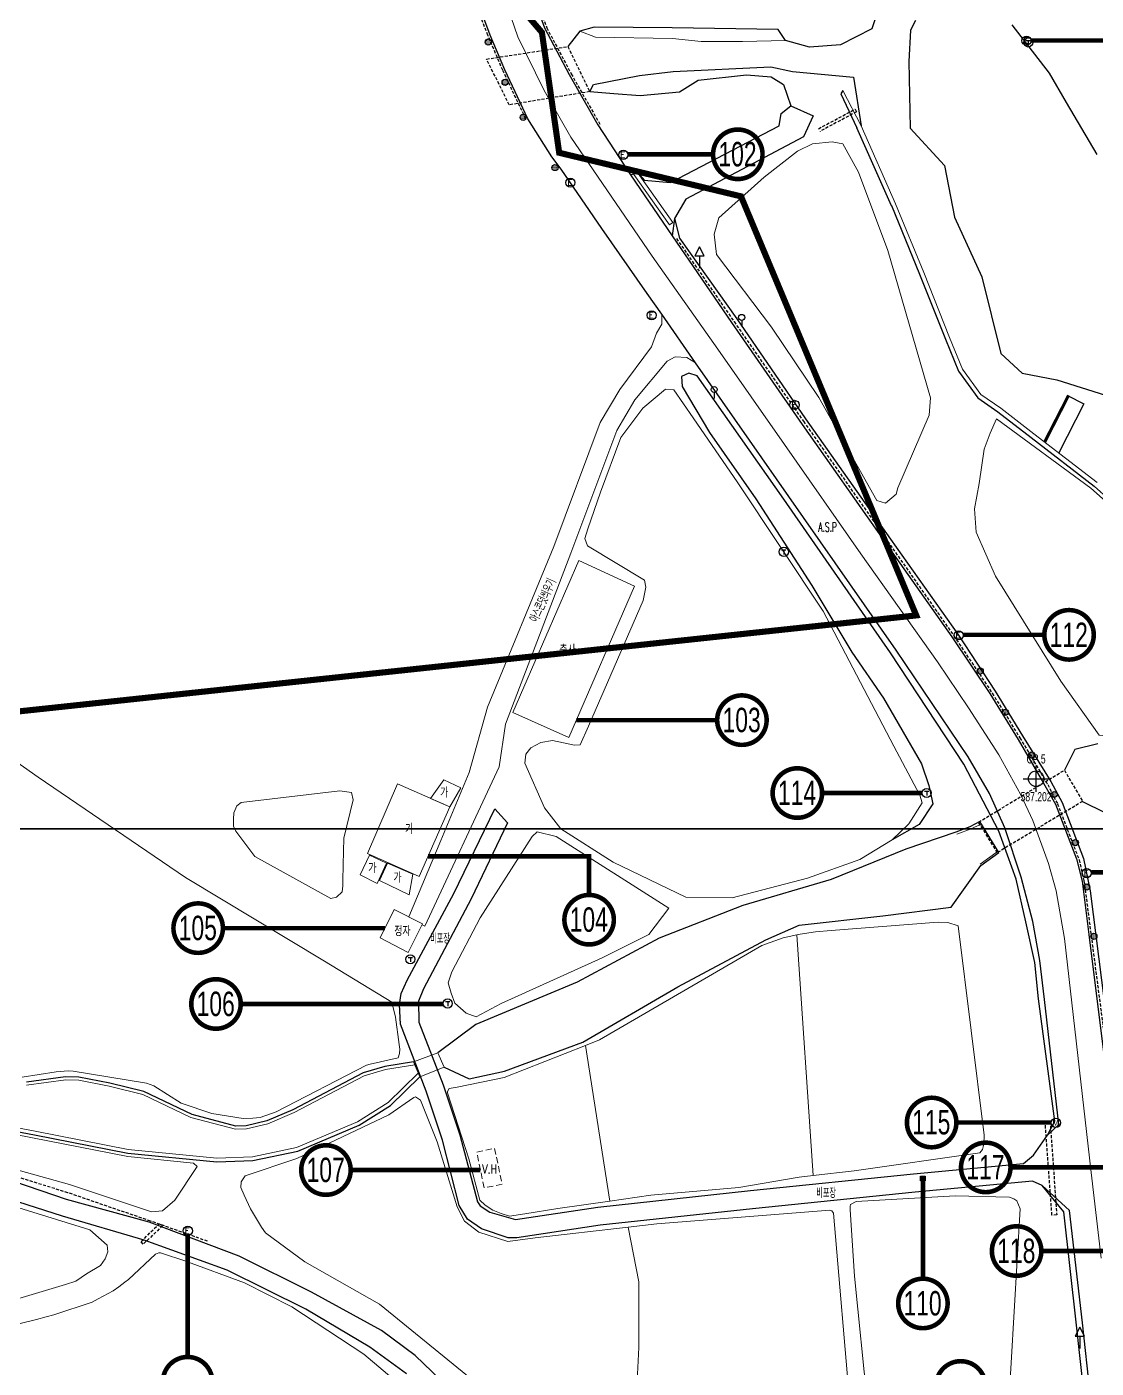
# Model space of a CAD drawing. Extents: x 120542 to 122291, y 586607 to 587713.
# Drawn here: x 121001.6 to 121176.7, y 586921.7 to 587141.3 of the extents above; entities that cross this region are included whole.
import ezdxf
from ezdxf.enums import TextEntityAlignment as Align

# ---------------------------------------------------------------- set-up
doc = ezdxf.new("R2010")
doc.units = 0
doc.header["$MEASUREMENT"] = 0
doc.linetypes.add('DASHED', pattern=[0.75, 0.5, -0.25])
doc.linetypes.add('PHANTOM2', pattern=[1.25, 0.625, -0.125, 0.125, -0.125, 0.125, -0.125])
for name, color, linetype in [('_0넘버링', 7, 'Continuous'), ('_조사구역', 6, 'Continuous'), ('가드레일', 114, 'Continuous'), ('갈매기표지판', 2, 'Continuous'), ('기준점', 1, 'Continuous'), ('낙차공', 6, 'Continuous'), ('도로_비포장', 27, 'Continuous'), ('도로_아스콘', 1, 'Continuous'), ('도로_콘크리트', 7, 'Continuous'), ('반사경', 1, 'Continuous'), ('석축_상단', 25, 'SUKCHUK'), ('수로(관)', 144, 'DASHED'), ('수로(박스)', 5, 'DASHED'), ('옹벽_상단', 2, 'ONGBYUCK'), ('전력주', 2, 'Continuous'), ('주의표지판', 1, 'Continuous'), ('지시표지판', 7, 'Continuous'), ('지형_상단', 7, 'SUNGJEULTO'), ('지형_하단', 7, 'Continuous'), ('집수맨홀', 144, 'Continuous'), ('통신주', 2, 'Continuous'), ('현황 텍스트', 7, 'Continuous')]:
    doc.layers.add(name, color=color, linetype=linetype)
for name, color, linetype, lineweight in [('건물', 7, 'Continuous', 20), ('교량', 4, 'Continuous', 18), ('바닥재질', 254, 'Continuous', 20), ('밭', 3, 'Continuous', 18), ('석축_하단', 30, 'Continuous', 18), ('스틸그레이팅', 140, 'Continuous', 18), ('옹벽_하단', 2, 'Continuous', 18), ('중앙선', 2, 'Continuous', 18)]:
    doc.layers.add(name, color=color, linetype=linetype, lineweight=lineweight)
doc.layers.add('도로_아스콘덧씌우기', color=2, linetype='Continuous', lineweight=20, true_color=0xebef0b)
doc.styles.add('GHS', font='simplex.shx', dxfattribs={"bigfont": 'ngsw.shx'})
doc.styles.add('JKS_FONT', font='', dxfattribs={"height": 1.5})
doc.styles.add('sks-ghs', font='romans.shx', dxfattribs={"bigfont": 'ghs.shx'})
doc.styles.get("Standard").update_dxf_attribs({"font": 'NGULIM.TTF'})
doc.styles.get('JKS_FONT').set_extended_font_data('Expo M')
doc.linetypes.add('ONGBYUCK', pattern='A,1,0,[")",sks-ghs,S=0.5,R=90,X=0.5,Y=0],2', length=3)
doc.linetypes.add('SUKCHUK', pattern='A,1,["V",sks-ghs,S=0.5,R=0,X=0.5,Y=0],0.25,["V",sks-ghs,S=0.5,R=0,X=0.5,Y=0],0.25,["V",sks-ghs,S=0.5,R=0,X=0.5,Y=0],1', length=2.5)
doc.linetypes.add('SUNGJEULTO', pattern='A,0.25,["|",sks-ghs,S=0.3,R=0,X=0.5,Y=0.1],0.55,["|",sks-ghs,S=0.15,R=0,X=0.5,Y=0.05],0.25', length=1.05)

# ---------------------------------------------------------------- blocks, each defined once
blk = doc.blocks.new('기준점')
at = {"layer": '기준점', "linetype": 'Continuous'}
for p, q in [((-2.12, 0), (2.12, 0)), ((0, -2.12), (0, 2.12))]:
    blk.add_line(p, q, dxfattribs=at)
blk.add_circle((0, 0), 1.27, dxfattribs=at)
blk = doc.blocks.new('갈매기표지판')
at = {"layer": '갈매기표지판'}
h = blk.add_hatch(dxfattribs=at)
h.set_pattern_fill('DOTS', color=256, scale=0.05, style=0)
h.set_pattern_definition([(0, (-231375.344, -556118.692), (0.0396875, 0.079375), [0, -0.079375])])
edge = h.paths.add_edge_path()
edge.add_arc((0, 0), 0.5, 0, 360)
blk.add_circle((0, 0), 0.5, dxfattribs=at)
blk = doc.blocks.new('전력주')
at = {"layer": '전력주'}
blk.add_circle((0, 0), 0.75, dxfattribs=at)
at = {"layer": '전력주', "style": 'GHS'}
blk.add_text('E', height=1, rotation=359.9995, dxfattribs=at).set_placement((-0.5, -0.48))
blk = doc.blocks.new('주의표지판')
at = {"layer": '주의표지판'}
for points in [[(0, 3.5), (-0.75, 2)], [(0.75, 2), (0, 3.5)], [(-0.75, 2), (0.75, 2)], [(0, 2), (0, 0)]]:
    blk.add_lwpolyline(points, dxfattribs=at)
blk = doc.blocks.new('지시표지판')
at = {"layer": '지시표지판'}
blk.add_line((0, 1), (0, 0), dxfattribs=at)
blk.add_ellipse((0, 1.5), major_axis=(0, 0.5), ratio=0.999999, start_param=-1.570795, end_param=4.71239, dxfattribs=at)
blk = doc.blocks.new('통신주')
at = {"layer": '통신주', "flags": 128}
for points in [[(-0.37, 0.31), (0.35, 0.31)], [(0, 0.31), (0, -0.42)]]:
    blk.add_lwpolyline(points, dxfattribs=at)
at = {"layer": '통신주'}
blk.add_circle((0, 0), 0.75, dxfattribs=at)
blk = doc.blocks.new('집수맨홀')
at = {"layer": '집수맨홀'}
blk.add_lwpolyline([(-0.37, 0.37), (0.38, 0.37), (0.38, -0.38), (-0.37, -0.38)], close=True, dxfattribs=at)
at = {"layer": '집수맨홀', "color": 251}
for points in [[(-0.37, 0.3), (0.38, 0.3)], [(-0.37, 0.22), (0.38, 0.22)], [(-0.37, 0.15), (0.38, 0.15)], [(-0.37, 0.07), (0.38, 0.07)], [(-0.37, 0), (0.38, 0)], [(-0.37, -0.08), (0.38, -0.08)], [(-0.37, -0.15), (0.38, -0.15)], [(-0.37, -0.23), (0.38, -0.23)], [(-0.37, -0.3), (0.38, -0.3)]]:
    blk.add_lwpolyline(points, dxfattribs=at)
blk = doc.blocks.new('반사경')
at = {"layer": '반사경'}
blk.add_circle((0, 0), 0.75, dxfattribs=at)
blk.add_text('M', height=1, dxfattribs=at).set_placement((-0.6, -0.48))

msp = doc.modelspace()

# ---------------------------------------------------------------- linework, layer by layer
for points in [[(120859, 587010), (120859, 587285), (121309, 587285), (121309, 587010), (120859, 587010)], [(120859, 586735), (120859, 587010), (121309, 587010), (121309, 586735), (120859, 586735)]]:
    msp.add_lwpolyline(points)
at = {"layer": '_0넘버링', "linetype": 'Continuous', "const_width": 0.75, "flags": 128}
for points in [[(121165.93, 587139.03), (121185.73, 587139.03)], [(121100.03, 587120.4), (121113.98, 587120.4)], [(121154.93, 587041.76), (121168.21, 587041.76)], [(121091.61, 587027.8), (121114.65, 587027.8)], [(121148.21, 587015.87), (121131.83, 587015.87)], [(121067.32, 587005.52), (121087.42, 587005.52), (121093.69, 587005.52), (121093.69, 586999.19)], [(121175.88, 587002.91), (121191.72, 587002.91)], [(121060.27, 586993.76), (121033.74, 586993.76)], [(121069.8, 586981.35), (121036.66, 586981.35)], [(121169.35, 586961.95), (121153.81, 586961.95)], [(121180.08, 586954.6), (121162.67, 586954.6)], [(121075.9, 586954.17), (121054.66, 586954.17)], [(121148.33, 586952.43), (121148.33, 586936.39)], [(121027.96, 586943.47), (121027.96, 586923.58)], [(121182.44, 586940.92), (121167.72, 586940.92)]]:
    msp.add_lwpolyline(points, dxfattribs=at)
for points in [[(121113.98, 587120.4, -1), (121122.08, 587120.4, -1)], [(121168.21, 587041.76, -1), (121176.31, 587041.76, -1)], [(121114.65, 587027.8, -1), (121122.75, 587027.8, -1)], [(121123.73, 587015.87, -1), (121131.83, 587015.87, -1)], [(121089.64, 586995.14, -1), (121097.74, 586995.14, -1)], [(121025.64, 586993.76, -1), (121033.74, 586993.76, -1)], [(121028.56, 586981.35, -1), (121036.66, 586981.35, -1)], [(121145.71, 586961.95, -1), (121153.81, 586961.95, -1)], [(121154.57, 586954.6, -1), (121162.67, 586954.6, -1)], [(121046.56, 586954.17, -1), (121054.66, 586954.17, -1)], [(121159.62, 586940.92, -1), (121167.72, 586940.92, -1)], [(121144.28, 586932.34, -1), (121152.38, 586932.34, -1)], [(121023.91, 586919.53, -1), (121032.01, 586919.53, -1)]]:
    msp.add_lwpolyline(points, format="xyb", close=True, dxfattribs=at)
at = {"layer": '_0넘버링', "linetype": 'Continuous', "const_width": 0.75, "elevation": 1, "flags": 128}
msp.add_lwpolyline([(121150.47, 586918.84, -1), (121158.57, 586918.84, -1)], format="xyb", close=True, dxfattribs=at)
at = {"layer": '_조사구역', "color": 1, "linetype": 'PHANTOM2', "ltscale": 10, "const_width": 1, "flags": 128}
msp.add_lwpolyline([(120942.73, 587386.16), (120969.77, 587373.17), (120970.39, 587355.26), (120996.29, 587307.6), (121014.99, 587313.66), (121016.02, 587277.86), (121047.83, 587241.4), (121037.77, 587223.26), (121063.21, 587189.12), (121067.26, 587176.25), (121077.98, 587158.53), (121078.75, 587148.73), (121085.96, 587140.35), (121088.79, 587120.65), (121118.55, 587113.52), (121147.24, 587044.94), (120862.79, 587014.52), (120854.87, 586964.35), (120887.03, 586933.69), (120856.91, 586913.09), (120845.14, 586891.51), (120835.39, 586877.63), (120823.7, 586865.29), (120771.16, 586826.09), (120831.32, 586803.5), (120866.24, 586814.66), (120890.52, 586752.11), (120934.32, 586765.96), (120985.17, 586829.53), (121013.59, 586807.2), (121028.45, 586804.98), (121064.67, 586804.08), (121086.32, 586710.01), (121112.13, 586724.4), (121131.77, 586719.51), (121179.99, 586733.06), (121203.55, 586842.49), (121212.05, 586846.4), (121187.19, 586899.13), (121247.41, 586973.95), (121253.28, 586973.7), (121268.7, 586987.04), (121277.57, 587010.52), (121307.56, 587010.67), (121320.26, 587005.27), (121334.53, 587007.69), (121358.36, 587005.3), (121377.01, 587042.97), (121399.54, 587073.97), (121413.69, 587082.99), (121464.57, 587085.36), (121492.22, 587065.33), (121549.85, 587023.61), (121571.25, 587072.4), (121627.06, 587079.46), (121687.79, 587127.69), (121765.91, 587161.14), (121787.7, 587076.86), (121871.05, 586990.75), (121916.73, 586900.5), (122030.17, 586949.19), (122128.5, 586978.21), (122124.52, 587047.59), (122116.24, 587072.33), (122123.19, 587086.44), (122112.92, 587128.07), (122080.89, 587161.55), (122095.32, 587225.96), (122094.86, 587283.94), (122081.68, 587322.9), (122092.65, 587349.17), (122097.02, 587360.59), (122084.13, 587404.24), (122073.39, 587425.61), (122076.86, 587447.62), (122074.44, 587460.5), (122072.5, 587470.82), (122059.86, 587484.02), (122048.86, 587494.28), (122045.6, 587510.39), (122000.94, 587515.2), (121855.6, 587433.14), (121827.86, 587452.06), (121811.36, 587382.45), (121746.85, 587366.99), (121710.16, 587366.44), (121625.79, 587365.18), (121668.35, 587429.01), (121684.54, 587454.25), (121695.8, 587469.72), (121717.52, 587499.53), (121656.51, 587568.96), (121635.67, 587565.59), (121586.87, 587554.29), (121547.43, 587532.99), (121536.15, 587517.51), (121511.71, 587514.18), (121307.18, 587493.88), (121267.91, 587463.58), (121243.76, 587490.95), (121232.41, 587498.91), (121205.85, 587500.55), (121174.8, 587522.94), (121143.22, 587537.24), (121123.8, 587545.84), (121113.64, 587566.46), (121103.26, 587558.24), (121056.07, 587553.66), (121033.41, 587552.73), (121024.03, 587549.68), (121003.93, 587541.06), (120973.53, 587523.84), (120933.05, 587538.5), (120929.86, 587539.23), (120929.58, 587539.29), (120922.09, 587540.99), (120800.6, 587545.64), (120748.17, 587511.92), (120773.67, 587466.36), (120785.63, 587461.4), (120792.72, 587449.91), (120813.97, 587451.16), (120822.53, 587441.61), (120841.91, 587438.02), (120843.52, 587397.73), (120864.66, 587397.07), (120869.81, 587387.35), (120896.01, 587373.79)], close=True, dxfattribs=at)
at = {"layer": '가드레일', "linetype": 'DASHED'}
for p, q in [((121082.86, 587152.02, 598.73), (121086.75, 587141.11, 597.91)), ((121077.12, 587139.88, 598.3), (121075.33, 587144.53, 598.68)), ((121079.55, 587134.16, 597.93), (121077.12, 587139.88, 598.3)), ((121086.75, 587141.11, 597.91), (121090.75, 587133.58, 597.4)), ((121083.3, 587126.21, 597.47), (121079.55, 587134.16, 597.93)), ((121090.75, 587133.58, 597.4), (121095.48, 587125.26, 596.76)), ((121108, 587106.61, 595.03), (121117.41, 587093.02, 593.68)), ((121117.41, 587093.02, 593.68), (121128.79, 587076.7, 592.06)), ((121128.79, 587076.7, 592.06), (121142.56, 587057.07, 590.27)), ((121142.56, 587057.07, 590.27), (121153.4, 587041.59, 588.9)), ((121153.4, 587041.59, 588.9), (121159.69, 587032.2, 588.06)), ((121159.69, 587032.2, 588.06), (121164.19, 587024.91, 587.61)), ((121164.19, 587024.91, 587.61), (121168.77, 587017.26, 587.18)), ((121168.77, 587017.26, 587.18), (121170.35, 587014.12, 587.01)), ((121170.35, 587014.12, 587.01), (121173.9, 587004.94, 586.76)), ((121173.9, 587004.94, 586.76), (121174.7, 587001.51, 586.57)), ((121174.7, 587001.51, 586.57), (121179.28, 586966.46, 584.59)), ((121008.35, 586950.46, 605.78), (120993.49, 586955.06, 607.79)), ((121021.88, 586945.82, 603.67), (121008.35, 586950.46, 605.78)), ((121031.24, 586942.52, 602.29), (121021.88, 586945.82, 603.67))]:
    msp.add_line(p, q, dxfattribs=at)
at = {"layer": '건물'}
for points in [[(121101.1, 587049.7), (121090.39, 587024.98), (121081.18, 587029.03), (121091.98, 587053.9), (121101.1, 587049.7)], [(121070.9, 587013.6), (121065.86, 587002.21), (121057.41, 587006), (121062.33, 587017.35), (121070.9, 587013.6)], [(121069.92, 587018.01), (121067.71, 587015), (121070.9, 587013.6), (121072.71, 587016.73), (121069.92, 587018.01)], [(121060.54, 587004.4), (121059.01, 587001.07), (121056.2, 587002.5), (121057.71, 587005.72), (121060.54, 587004.4)], [(121064.85, 587002.6), (121064.25, 586999.2), (121059.36, 587001.56), (121060.71, 587004.37), (121064.85, 587002.6)], [(121066.43, 586994.46), (121064.08, 586989.77), (121059.47, 586992.18), (121061.8, 586996.8), (121066.43, 586994.46)]]:
    msp.add_lwpolyline(points, dxfattribs=at)
at = {"layer": '건물', "linetype": 'DASHED', "ltscale": 2}
msp.add_lwpolyline([(121076.51, 586951.24), (121075.29, 586957.11), (121078.22, 586957.72), (121079.45, 586951.85), (121076.51, 586951.24)], dxfattribs=at)
at = {"layer": '교량'}
msp.add_lwpolyline([(121068.95, 586973.37), (121064.95, 586971.88), (121065.96, 586969.43), (121069.94, 586971.02), (121068.95, 586973.37)], dxfattribs=at)
at = {"layer": '낙차공'}
for points in [[(121168.38, 587073.23), (121169.76, 587075.93), (121172.25, 587080.82), (121171.98, 587080.95), (121168.93, 587074.98), (121168.13, 587073.4)], [(121168.29, 587073.28), (121168.85, 587074.37), (121172.16, 587080.86)], [(121171.98, 587080.95), (121174.7, 587079.57), (121170.56, 587071.52)]]:
    msp.add_lwpolyline(points, dxfattribs=at)
at = {"layer": '도로_비포장'}
for p, q in [((121071.54, 586999.43, 596.57), (121078.23, 587013.27, 596.6)), ((121078.23, 587013.27, 596.6), (121080.35, 587010.99, 596.6)), ((121080.35, 587010.99, 596.6), (121074.36, 586998.57, 596.57)), ((121063.9, 586985.22, 596.47), (121071.54, 586999.43, 596.57)), ((121074.36, 586998.57, 596.57), (121066.55, 586983.8, 596.47)), ((121068.3, 586986.55), (121068.3, 586986.55)), ((121062.92, 586983.07, 596.46), (121063.9, 586985.22, 596.47)), ((121066.55, 586983.8, 596.47), (121065.76, 586981.83, 596.46)), ((121062.65, 586981.27, 596.45), (121062.92, 586983.07, 596.46)), ((121062.83, 586978.07, 596.43), (121062.65, 586981.27, 596.45)), ((121065.76, 586981.83, 596.46), (121065.81, 586978.39, 596.44)), ((121067, 586967.1, 596.46), (121062.83, 586978.07, 596.43)), ((121062.83, 586978.07, 596.43), (121062.83, 586978.07, 596.43)), ((121062.83, 586978.07, 596.43), (121062.83, 586978.07, 596.43)), ((121065.81, 586978.39, 596.44), (121065.81, 586978.39, 596.44)), ((121065.81, 586978.39, 596.44), (121065.81, 586978.39, 596.44)), ((121065.81, 586978.39, 596.44), (121069.82, 586968.12, 596.42)), ((121069.82, 586968.12, 596.42), (121072.55, 586959.92, 596.53)), ((121069.67, 586959.07, 596.54), (121067, 586967.1, 596.46)), ((121072.43, 586948.37, 596.68), (121069.67, 586959.07, 596.54)), ((121072.55, 586959.92, 596.53), (121075.4, 586948.95, 596.51)), ((121146.79, 586953.54, 588.01), (121164.78, 586955.22, 584.89)), ((121164.78, 586955.22, 584.89), (121166.42, 586956.59, 584.86)), ((121120.12, 586950.8, 591.84), (121146.79, 586953.54, 588.01)), ((121095.13, 586948.12, 594.76), (121120.12, 586950.8, 591.84)), ((121147.08, 586950.56, 588.13), (121120.43, 586947.81, 591.82)), ((121166.25, 586952.35, 584.8), (121147.08, 586950.56, 588.13)), ((121167.85, 586951.62, 584.53), (121166.25, 586952.35, 584.8)), ((121073.8, 586946.13, 596.29), (121072.43, 586948.37, 596.68)), ((121072.43, 586948.37, 596.68), (121072.43, 586948.37, 596.68)), ((121075.4, 586948.95, 596.51), (121075.88, 586948.33, 596.45)), ((121075.88, 586948.33, 596.45), (121077.41, 586947.27, 596.3)), ((121081.64, 586946.1, 595.95), (121095.13, 586948.12, 594.76)), ((121076.05, 586944.56, 596.14), (121073.8, 586946.13, 596.29)), ((121077.41, 586947.27, 596.3), (121081.64, 586946.1, 595.95)), ((121081.64, 586946.1, 595.95), (121081.64, 586946.1, 595.95)), ((121120.43, 586947.81, 591.82), (121095.51, 586945.14, 594.73)), ((121080.45, 586943.1, 595.86), (121076.05, 586944.56, 596.14)), ((121095.51, 586945.14, 594.73), (121081.87, 586943.1, 595.78)), ((121081.87, 586943.1, 595.78), (121080.45, 586943.1, 595.86))]:
    msp.add_line(p, q, dxfattribs=at)
at = {"layer": '도로_아스콘'}
for p, q in [((121082.5, 587152.02, 598.59), (121086.39, 587141.07, 597.78)), ((121077.48, 587139.9, 598.2), (121075.42, 587145.44, 598.58)), ((121079.87, 587134.2, 597.83), (121077.48, 587139.9, 598.2)), ((121086.39, 587141.07, 597.78), (121090.4, 587133.44, 597.27)), ((121083.67, 587126.23, 597.29), (121079.87, 587134.2, 597.83)), ((121090.4, 587133.44, 597.27), (121095.13, 587125.24, 596.63)), ((121087.57, 587119.99, 596.82), (121083.67, 587126.23, 597.29)), ((121095.13, 587125.24, 596.63), (121100.49, 587117.04, 595.96)), ((121089.11, 587117.95, 596.65), (121087.57, 587119.99, 596.82)), ((121095.76, 587108.28, 595.55), (121089.11, 587117.95, 596.65)), ((121100.49, 587117.04, 595.96), (121107.26, 587107.06, 594.93)), ((121103.2, 587097.62, 594.38), (121095.76, 587108.28, 595.55)), ((121107.26, 587107.06, 594.93), (121117.01, 587092.86, 593.45)), ((121105.59, 587094.23, 593.97), (121103.2, 587097.62, 594.38)), ((121111.12, 587086.28, 593.13), (121105.59, 587094.23, 593.97)), ((121117.01, 587092.86, 593.45), (121128.57, 587076.19, 591.84)), ((121126.36, 587064.41, 591.11), (121111.12, 587086.28, 593.13)), ((121128.57, 587076.19, 591.84), (121141.92, 587057.22, 590.1)), ((121143.95, 587039.26, 588.81), (121126.36, 587064.41, 591.11)), ((121141.92, 587057.22, 590.1), (121153.05, 587041.45, 588.7)), ((121153.05, 587041.45, 588.7), (121159.27, 587032.15, 587.87)), ((121155.74, 587021.82, 587.41), (121143.95, 587039.26, 588.81)), ((121159.27, 587032.15, 587.87), (121163.9, 587024.63, 587.39)), ((121163.9, 587024.63, 587.39), (121168.09, 587017.46, 587.03)), ((121159.25, 587015.8, 586.96), (121155.74, 587021.82, 587.41)), ((121168.09, 587017.46, 587.03), (121170.03, 587014.04, 586.92)), ((121161.73, 587010.2, 586.74), (121159.25, 587015.8, 586.96)), ((121170.03, 587014.04, 586.92), (121173.48, 587005.1, 586.4)), ((121164.43, 587002.12, 586.25), (121161.73, 587010.2, 586.74)), ((121173.48, 587005.1, 586.4), (121174.4, 587001.46, 586.35)), ((121166.32, 586994.82, 585.85), (121164.43, 587002.12, 586.25)), ((121174.4, 587001.46, 586.35), (121175.52, 586992.73, 585.89)), ((121167.47, 586988.46, 585.54), (121166.32, 586994.82, 585.85)), ((121175.52, 586992.73, 585.89), (121178.73, 586966.94, 584.43)), ((121168.21, 586982.1, 585.22), (121167.47, 586988.46, 585.54)), ((121170.6, 586961.63, 584.24), (121168.21, 586982.1, 585.22)), ((121168.71, 586959.87, 584.42), (121170.6, 586961.63, 584.24)), ((121166.42, 586956.59, 584.86), (121168.71, 586959.87, 584.42)), ((121172.31, 586947.55, 583.61), (121167.85, 586951.62, 584.53)), ((121174.43, 586929.17, 582.77), (121172.31, 586947.55, 583.61)), ((121175.71, 586917.6, 582.24), (121174.43, 586929.17, 582.77))]:
    msp.add_line(p, q, dxfattribs=at)
at = {"layer": '도로_아스콘덧씌우기'}
for points in [[(121064.19, 586995.6), (121069.4, 587008.09), (121069.4, 587008.09), (121069.4, 587008.09), (121069.4, 587008.09), (121074.08, 587019.24), (121077.03, 587029.91), (121077.03, 587029.91), (121077.03, 587029.91), (121077.03, 587029.91), (121077.03, 587029.91), (121087.92, 587056.2), (121095.52, 587076.49), (121098.7, 587081.92), (121098.7, 587081.92), (121103.91, 587088.87), (121104.73, 587091.13), (121105.59, 587092.59), (121105.59, 587094.23)], [(121066.34, 586994.3), (121066.81, 586994.1), (121078.97, 587020.15), (121080.02, 587027.15), (121080.02, 587027.15), (121080.02, 587027.15), (121090.72, 587055.12), (121098.24, 587075.19), (121101.17, 587080.2), (121106.46, 587086.53), (121107.77, 587087.28), (121109.7, 587087.16), (121111.12, 587086.28)]]:
    msp.add_lwpolyline(points, dxfattribs=at)
at = {"layer": '도로_콘크리트'}
for points in [[(121100.49, 587117.04), (121101.62, 587117.43), (121102.72, 587116.19), (121107.03, 587115.81), (121124.81, 587125.07), (121125.14, 587127.06), (121126.69, 587128.31), (121130.35, 587126.72), (121128.77, 587123.25), (121109.51, 587113.06), (121107.65, 587109.88), (121107.26, 587107.06)], [(121072.13, 586917.14), (121065.24, 586923.84), (121059.71, 586927.93), (121048.26, 586934.18), (121036.39, 586940.07), (121021.67, 586945.64), (121008.15, 586949.34), (120993.22, 586954.4)], [(121063.8, 586920.83), (121057.79, 586925.21), (121047.32, 586931.42), (121034.44, 586937.8), (121020.84, 586942.68), (121007.46, 586946.62), (120992.94, 586951.26)]]:
    msp.add_lwpolyline(points, dxfattribs=at)
at = {"layer": '밭'}
for points in [[(121144.2, 587065.84), (121149.33, 587077.69), (121149.57, 587080.52), (121142.6, 587104.67), (121137.79, 587117.45), (121135.22, 587122.12), (121133.45, 587122.45), (121130.26, 587122.13), (121127.81, 587120.89), (121122.33, 587116.65), (121114.9, 587110.02), (121114.16, 587107.32), (121114.56, 587104.02), (121123.56, 587092.13), (121131.29, 587080.6), (121140.79, 587063.72), (121142.22, 587063.33), (121143.94, 587064.76), (121144.2, 587065.84)], [(121117.1, 586998.71), (121109.52, 586998.82), (121097.65, 587004.54), (121089.07, 587010.01), (121086.39, 587013.44), (121083.19, 587020.77), (121083.31, 587022.21), (121084.14, 587023.27), (121085.8, 587024.16), (121087.67, 587024.44), (121091.29, 587023.69), (121092.2, 587023.77), (121093.59, 587026.8), (121102.55, 587047.4), (121102.99, 587049.55), (121102.78, 587050.7), (121093.44, 587056.31), (121092.99, 587057.52), (121093.46, 587059.1), (121095.57, 587065.11), (121098.86, 587074.05), (121102.47, 587078.87), (121106.2, 587081.99), (121107.57, 587081.86), (121110.72, 587077.26), (121118.02, 587066.65), (121132, 587045.64), (121143.59, 587023.52), (121147.83, 587015.52), (121148.21, 587014.24), (121146.04, 587010.82), (121143.31, 587008.23), (121138, 587004.99), (121129.45, 587001.96), (121129.45, 587001.96), (121129.45, 587001.96), (121117.1, 586998.71)], [(121159.34, 587074.77), (121160.37, 587077.11), (121175.84, 587065.78), (121178.71, 587063.18), (121183.76, 587058.03), (121191.7, 587047.99), (121194.57, 587043.38), (121195.46, 587039.6), (121195.98, 587026), (121195.55, 587024.32), (121193.71, 587023.73), (121177.17, 587025.34), (121170.9, 587034.2), (121160.21, 587051.38), (121157.03, 587058.58), (121156.79, 587062.36), (121157.55, 587066.5), (121158.34, 587072.13), (121159.34, 587074.77)], [(120993.28, 587025.64), (121003.51, 587018.49), (121027.63, 587002.04), (121050.36, 586988.34), (121061.37, 586981.66), (121062.02, 586979.2), (121062.59, 586974.71), (121062.68, 586973.98), (121062.67, 586973.25), (121062.41, 586972.55), (121057.86, 586971.52), (121057.23, 586971.33)], [(121052.32, 586998.84), (121051.38, 586998.63), (121038.98, 587005.5), (121035.87, 587009.63), (121035.49, 587010.43), (121035.46, 587011.57), (121035.52, 587012.65), (121036.02, 587013.79), (121036.72, 587014.3), (121052.88, 587016.23), (121054.78, 587015.94), (121055.05, 587014.78), (121053.54, 587008.48), (121053.4, 587004.11), (121053.37, 587001.48), (121053.37, 587000.67), (121053.26, 586999.72), (121052.32, 586998.84)], [(121079.27, 586981.42), (121075.22, 586979.27), (121073.56, 586979.82), (121071.68, 586981.5), (121071.1, 586983.14), (121070.59, 586984.81), (121071.2, 586986.61), (121075.83, 586995.46), (121084.36, 587008.78), (121085.21, 587009.53), (121088.31, 587008.77), (121106.73, 586997.04), (121103.47, 586992.74), (121095.83, 586988.92), (121079.27, 586981.42)], [(121130.34, 586953.27), (121127.68, 586992.67), (121128.23, 586992.8), (121130.76, 586993.14), (121133.3, 586993.35), (121150.84, 586994.71), (121152.42, 586994.66), (121154.09, 586994.13), (121158.34, 586959.87), (121158.3, 586958.42), (121158.1, 586957.51), (121157.63, 586957), (121137.06, 586954.02), (121130.34, 586953.27)], [(121130.34, 586953.27), (121128.08, 586953.03), (121118.18, 586951.32), (121103.8, 586950.04), (121097.07, 586949.08), (121093.1, 586974.56), (121095.39, 586975.47), (121121.95, 586990.9), (121125.46, 586992.15), (121127.68, 586992.67), (121130.34, 586953.27)], [(121097.07, 586949.08), (121088.57, 586947.88), (121083.19, 586947.02), (121080.68, 586946.64), (121079.27, 586947.07), (121077.91, 586947.58), (121076.68, 586948.45), (121075.81, 586949.23), (121073.98, 586955.98), (121073.98, 586955.98), (121070.51, 586966.79), (121070.52, 586967.05), (121070.76, 586967.52), (121072.08, 586967.74), (121079.79, 586969.33), (121093.1, 586974.56), (121097.07, 586949.08)], [(121057.23, 586971.33), (121042.47, 586963.68), (121039.84, 586962.75), (121038.63, 586962.65), (121037.08, 586962.6), (121031.91, 586963.42), (121026.93, 586965.12), (121022.43, 586967.93), (121021.21, 586968.38), (121009.23, 586970.35), (121008.42, 586970.4), (121006.47, 586970.23), (121000.9, 586969.35)], [(121074.36, 586919.99), (121059.4, 586932.21), (121047.15, 586939.17), (121040.71, 586943.88), (121040.06, 586944.85), (121038.25, 586947.83), (121037.2, 586950.08), (121036.68, 586951.33), (121036.72, 586952.26), (121037.38, 586953.25), (121045.86, 586956.05), (121060.89, 586963.2), (121064.97, 586966.07), (121065.27, 586966.15), (121066.1, 586965.6), (121068.8, 586958.78), (121072.09, 586948.17), (121073.28, 586945.82), (121075.65, 586943.99), (121080.37, 586942.46), (121080.37, 586942.46), (121084.86, 586943.09), (121100.1, 586944.83)], [(121025.89, 586949.22), (121023.86, 586947.51), (121022.03, 586947.31), (121008.6, 586951.83), (120989.44, 586957.16), (120966.77, 586961.8), (120963.92, 586962.44), (120963.29, 586963.39), (120963.37, 586964.08), (120963.93, 586964.55), (120964.93, 586964.96), (120967.8, 586964.9), (120986.64, 586962.54), (121018.2, 586956.41), (121028.95, 586955.32), (121029.55, 586954.77), (121025.89, 586949.22)], [(120988.48, 586951.62), (121011.96, 586944.36), (121014.81, 586941.85), (121014.9, 586940.76)], [(121161.06, 586912.04), (121159.46, 586911.55), (121141.67, 586912.36), (121141.24, 586912.4), (121140.29, 586912.61), (121139.65, 586913.2), (121139.25, 586915.74), (121137.12, 586936.79), (121136.4, 586947.66), (121136.4, 586948.19), (121136.49, 586948.54), (121137.41, 586949.05), (121153.6, 586949.94), (121162.52, 586949.72), (121163.24, 586949.46), (121163.71, 586949.11), (121164.26, 586947.84), (121162.28, 586914.22), (121162.2, 586913.56), (121161.86, 586912.75), (121161.06, 586912.04)], [(121101.2, 586915.27), (121101.6, 586920.74), (121101.81, 586925.11), (121101.81, 586935.9), (121100.1, 586944.83), (121104.76, 586945.36), (121133.08, 586947.61), (121133.44, 586947.49), (121133.69, 586947.11), (121136.47, 586914.6), (121136.47, 586914.23), (121136.38, 586913.91), (121135.97, 586913.46), (121134.53, 586913.27), (121107.51, 586914.69), (121101.2, 586915.27)], [(121100.1, 586944.83), (121101.81, 586935.9), (121101.81, 586925.11), (121101.6, 586920.74)], [(121014.9, 586940.76), (121014.48, 586939.62), (121013.71, 586938.53), (121011.41, 586937.17), (121009.68, 586935.99), (121007.95, 586935.42), (120991.91, 586930.63)], [(120992.27, 586927.02), (121003.25, 586929.72), (121004.8, 586930.13), (121006.07, 586930.46), (121012.33, 586932.57), (121013.33, 586933.08), (121015.76, 586934.41), (121016.7, 586935.05), (121017.71, 586935.81), (121018.28, 586936.28), (121022.73, 586940.4), (121023.25, 586940.6), (121023.53, 586940.6), (121023.87, 586940.52), (121027.52, 586939.31), (121037.3, 586935.69), (121045.01, 586931.76), (121056.83, 586924.03), (121056.83, 586924.03), (121056.83, 586924.03), (121062.45, 586919.31)]]:
    msp.add_lwpolyline(points, dxfattribs=at)
at = {"layer": '석축_상단'}
for p, q in [((121094.49, 587141.19, 596.31), (121092.15, 587140.53, 593.6)), ((121107.26, 587141.09, 594.9), (121094.49, 587141.19, 596.31)), ((121124.65, 587140.81, 592.97), (121107.26, 587141.09, 594.9)), ((121125.86, 587139.02, 588.5), (121124.65, 587140.81, 592.97)), ((121135.23, 587130.83, 586.12), (121134.87, 587130.32, 588.85)), ((121134.87, 587130.32, 588.85), (121137.51, 587124.75, 588.38)), ((121143.17, 587112.02, 587.31), (121147.76, 587100.78, 586.39)), ((121147.76, 587100.78, 586.39), (121152.02, 587090.16, 585.53)), ((121152.02, 587090.16, 585.53), (121154.14, 587084.89, 585.1)), ((121154.14, 587084.89, 585.1), (121157.31, 587080.56, 584.68)), ((121157.31, 587080.56, 584.68), (121160.62, 587078.25, 584.4)), ((121160.62, 587078.25, 584.4), (121166.05, 587074.06, 583.9)), ((121166.05, 587074.06, 583.9), (121176.36, 587066.09, 582.98)), ((121176.36, 587066.09, 582.98), (121178.94, 587063.82, 582.74)), ((121056.68, 586970.07, 597.48), (121045.16, 586964.04, 599.11)), ((121060.23, 586971.13, 597.01), (121056.68, 586970.07, 597.48)), ((121064.95, 586971.88, 596.4), (121060.23, 586971.13, 597.01)), ((121007.99, 586969.45, 603.66), (121001.57, 586968.54, 604.74)), ((121010.18, 586969.36, 603.38), (121007.99, 586969.45, 603.66)), ((121015.21, 586968.38, 602.75), (121010.18, 586969.36, 603.38)), ((121020.81, 586967.01, 602.06), (121015.21, 586968.38, 602.75)), ((121061.18, 586964.73, 597.1), (121065.96, 586969.43, 596.38)), ((121028.68, 586963.24, 601.15), (121020.81, 586967.01, 602.06)), ((121045.16, 586964.04, 599.11), (121040.91, 586962.2, 599.7)), ((121056.02, 586961.53, 597.8), (121061.18, 586964.73, 597.1)), ((120986.71, 586962.91, 607.92), (121002.9, 586959.95, 605.2)), ((121035.85, 586961.36, 600.34), (121028.68, 586963.24, 601.15)), ((121037.55, 586961.39, 600.13), (121035.85, 586961.36, 600.34)), ((121040.91, 586962.2, 599.7), (121037.55, 586961.39, 600.13)), ((121045.99, 586957.26, 599.11), (121056.02, 586961.53, 597.8)), ((121002.9, 586959.95, 605.2), (121018.16, 586956.95, 602.62)), ((121018.16, 586956.95, 602.62), (121032.74, 586955.52, 600.77)), ((121038.64, 586955.72, 600.03), (121045.99, 586957.26, 599.11)), ((121032.74, 586955.52, 600.77), (121038.64, 586955.72, 600.03))]:
    msp.add_line(p, q, dxfattribs=at)
at = {"layer": '석축_상단', "extrusion": (0.913806, 0.406152, 0), "elevation": 349157.91}
msp.add_lwpolyline([(487317.69, 588.38), (487303.75, 587.31)], dxfattribs=at)
at = {"layer": '석축_하단'}
for p, q in [((121094.71, 587139.55, 593.2), (121092.15, 587140.53, 593.6)), ((121107.34, 587139.33, 591.69), (121094.71, 587139.55, 593.2)), ((121112.04, 587138.87, 590.23), (121107.34, 587139.33, 591.69)), ((121125.86, 587139.02, 588.5), (121118.81, 587138.88, 589.43)), ((121118.81, 587138.88, 589.43), (121112.04, 587138.87, 590.23)), ((121138.2, 587125.06, 586.04), (121135.23, 587130.83, 586.12)), ((121143.86, 587112.31, 584.79), (121138.2, 587125.06, 586.04)), ((121148.46, 587101.06, 583.78), (121143.86, 587112.31, 584.79)), ((121152.71, 587090.44, 582.77), (121148.46, 587101.06, 583.78)), ((121154.8, 587085.26, 582.07), (121152.71, 587090.44, 582.77)), ((121157.84, 587081.11, 581.23), (121154.8, 587085.26, 582.07)), ((121161.07, 587078.85, 581.24), (121157.84, 587081.11, 581.23)), ((121166.51, 587074.65, 580.64), (121161.07, 587078.85, 581.24)), ((121176.84, 587066.67, 579.79), (121166.51, 587074.65, 580.64)), ((121060.34, 586970.64, 595.74), (121056.87, 586969.6, 596.18)), ((121065.15, 586971.41), (121060.34, 586970.64, 595.74)), ((121065.71, 586970.03), (121060.8, 586965.2, 595.66)), ((121008.01, 586968.95, 602.25), (121001.6, 586968.04, 603.05)), ((121010.13, 586968.86, 601.98), (121008.01, 586968.95, 602.25)), ((121015.1, 586967.89, 601.37), (121010.13, 586968.86, 601.98)), ((121020.64, 586966.54, 600.7), (121015.1, 586967.89, 601.37)), ((121056.87, 586969.6, 596.18), (121045.38, 586963.59, 597.77)), ((121028.51, 586962.77, 599.81), (121020.64, 586966.54, 600.7)), ((121003.01, 586960.54, 601.99), (120986.81, 586963.5, 604.06)), ((121045.38, 586963.59, 597.77), (121041.07, 586961.72, 598.35)), ((121060.8, 586965.2, 595.66), (121055.75, 586962.06, 596.21)), ((121035.79, 586960.86, 599), (121028.51, 586962.77, 599.81)), ((121041.07, 586961.72, 598.35), (121037.61, 586960.89, 598.79)), ((121055.75, 586962.06, 596.21), (121045.81, 586957.84, 597.25)), ((121018.25, 586957.55, 600.02), (121003.01, 586960.54, 601.99)), ((121037.61, 586960.89, 598.79), (121035.79, 586960.86, 599)), ((121032.76, 586956.12, 598.57), (121018.25, 586957.55, 600.02)), ((121045.81, 586957.84, 597.25), (121038.57, 586956.32, 597.98)), ((121038.57, 586956.32, 597.98), (121032.76, 586956.12, 598.57))]:
    msp.add_line(p, q, dxfattribs=at)
at = {"layer": '수로(관)'}
for points in [[(121131.25, 587124.59), (121137.23, 587127.8), (121137.46, 587127.36), (121131.49, 587124.15)], [(121169.45, 586946.78), (121168.34, 586962.08), (121169.14, 586962.13), (121170.25, 586946.84), (121169.45, 586946.78)]]:
    msp.add_lwpolyline(points, dxfattribs=at)
at = {"layer": '수로(박스)'}
for points in [[(121076.9, 587135.98), (121090.22, 587138.04), (121093.8, 587130.66), (121080.62, 587128.49), (121076.9, 587135.98)], [(121157.44, 587011.09), (121171.49, 587019.62), (121174.46, 587014.5), (121160.53, 587006.12), (121157.44, 587011.09)], [(121020.37, 586942.46), (121023.3, 586945.39), (121023.87, 586945.04), (121020.68, 586942.04), (121020.37, 586942.46)]]:
    msp.add_lwpolyline(points, dxfattribs=at)
at = {"layer": '스틸그레이팅'}
for p, q in [((121101.03, 587117.09), (121101.62, 587117.43)), ((121106.84, 587108.85), (121101.03, 587117.09)), ((121101.62, 587117.43), (121107.37, 587109.26)), ((121107.37, 587109.26), (121106.84, 587108.85))]:
    msp.add_line(p, q, dxfattribs=at)
at = {"layer": '옹벽_상단', "ltscale": 0.6}
for p, q in [((121092.15, 587140.53, 593.6), (121090.22, 587138.04, 593.75)), ((121093.8, 587130.66, 593.55), (121097.76, 587130.37, 593.56)), ((121173.22, 587022.99, 582.95), (121171.49, 587019.62, 582.98)), ((121174.46, 587014.5, 582.95), (121178.13, 587012.71, 582.95)), ((121156.02, 587010.36, 586.29), (121153.71, 587009.46, 586.3)), ((121157.64, 587011.19, 586.46), (121156.02, 587010.36, 586.29)), ((121160.76, 587006.13, 586.39), (121157.64, 587011.19, 586.46)), ((121157.82, 587004.01, 586.13), (121160.76, 587006.13, 586.39))]:
    msp.add_line(p, q, dxfattribs=at)
at = {"layer": '옹벽_하단', "ltscale": 0.6}
for p, q in [((121153.88, 587009.13, 584.36), (121156.24, 587010)), ((121156.24, 587010), (121157.68, 587010.7)), ((121158.91, 587005.11, 583.95), (121157.69, 587004.22, 583.95)), ((121160.63, 587006.34), (121158.91, 587005.11, 583.95))]:
    msp.add_line(p, q, dxfattribs=at)
at = {"layer": '중앙선'}
for p, q in [((121082.02, 587139.65, 598.03), (121078.55, 587149.63, 598.69)), ((121086.31, 587130.82, 597.45), (121082.02, 587139.65, 598.03)), ((121090.69, 587123.19, 596.89), (121086.31, 587130.82, 597.45)), ((121104.03, 587103.75, 594.94), (121090.69, 587123.19, 596.89)), ((121114.75, 587088.51, 593.38), (121104.03, 587103.75, 594.94)), ((121125.69, 587072.91, 591.86), (121114.75, 587088.51, 593.38)), ((121138.18, 587055.04, 590.22), (121125.69, 587072.91, 591.86)), ((121150.71, 587037.35, 588.57), (121138.18, 587055.04, 590.22)), ((121155.81, 587029.79, 587.94), (121150.71, 587037.35, 588.57)), ((121160.78, 587022.13, 587.41), (121155.81, 587029.79, 587.94)), ((121164.35, 587015.6, 587.04), (121160.78, 587022.13, 587.41)), ((121166.34, 587011.39, 586.8), (121164.35, 587015.6, 587.04)), ((121168.91, 587004.34, 586.45), (121166.34, 587011.39, 586.8)), ((121170.13, 586999.88, 586.31), (121168.91, 587004.34, 586.45)), ((121171.51, 586992.06, 585.88), (121170.13, 586999.88, 586.31)), ((121175.87, 586953.79, 583.96), (121171.51, 586992.06, 585.88)), ((121177.52, 586939.76, 583.26), (121175.87, 586953.79, 583.96))]:
    msp.add_line(p, q, dxfattribs=at)
at = {"layer": '지형_상단', "ltscale": 2}
for p, q in [((121169.07, 587133.7, 596.4), (121162.93, 587141.6, 597.04)), ((121108.5, 587130.6, 592.7), (121111.52, 587132.55, 592.51)), ((121111.52, 587132.55, 592.51), (121119.45, 587133.39, 591.98)), ((121119.45, 587133.39, 591.98), (121123.48, 587133.07, 591.74)), ((121123.48, 587133.07, 591.74), (121125.52, 587131.8, 591.57)), ((121171.82, 587128.89, 596.89), (121169.07, 587133.7, 596.4)), ((121097.76, 587130.37, 593.56), (121102.06, 587130.01, 593.21)), ((121102.06, 587130.01, 593.21), (121108.5, 587130.6, 592.7)), ((121125.52, 587131.8, 591.57), (121126.69, 587128.31, 591.27)), ((121176.84, 587120.37, 597.04), (121171.82, 587128.89, 596.89)), ((121107.65, 587109.88, 595.23), (121108.47, 587106.66, 594.99)), ((121108.47, 587106.66, 594.99), (121117.85, 587093.45, 593.6)), ((121117.85, 587093.45, 593.6), (121129.13, 587077.09, 592)), ((121110.03, 587084.58, 593.29), (121108.82, 587084.05, 593.48)), ((121111.38, 587084.16, 593.19), (121110.03, 587084.58, 593.29)), ((121125.54, 587063.97, 591.31), (121111.38, 587084.16, 593.19)), ((121108.82, 587084.05, 593.48), (121108.9, 587082.38, 593.55)), ((121108.9, 587082.38, 593.55), (121113.39, 587074.88, 593.35)), ((121129.13, 587077.09, 592), (121143.05, 587057.43, 590.21)), ((121113.39, 587074.88, 593.35), (121120.97, 587064.03, 592.83)), ((121120.97, 587064.03, 592.83), (121130.14, 587049.81, 592.07)), ((121143.03, 587038.81, 589.05), (121125.54, 587063.97, 591.31)), ((121143.05, 587057.43, 590.21), (121154.18, 587041.68, 588.77)), ((121130.14, 587049.81, 592.07), (121136.68, 587038.95, 591.55)), ((121154.18, 587041.68, 588.77), (121160.18, 587032.54, 587.96)), ((121136.68, 587038.95, 591.55), (121141.9, 587031.4, 591.09)), ((121155.05, 587020.57, 587.59), (121143.03, 587038.81, 589.05)), ((121160.18, 587032.54, 587.96), (121164.64, 587025.22, 587.57)), ((121141.9, 587031.4, 591.09), (121148.08, 587020.65, 590.39)), ((121164.64, 587025.22, 587.57), (121169.26, 587017.76, 587.17)), ((121176.97, 587023.92, 582.38), (121173.22, 587022.99, 582.95)), ((121148.08, 587020.65, 590.39), (121149.29, 587017.12, 590.29)), ((121160.74, 587009.61, 586.86), (121155.05, 587020.57, 587.59)), ((121149.29, 587017.12, 590.29), (121149.95, 587014.08, 590.02)), ((121169.26, 587017.76, 587.17), (121171.13, 587014.31, 586.79)), ((121149.95, 587014.08, 590.02), (121147.7, 587010.74, 590.13)), ((121171.13, 587014.31, 586.79), (121174.64, 587005.18, 586.7)), ((121147.7, 587010.74), (121143.31, 587008.23)), ((121163.59, 587001.79, 586.35), (121160.74, 587009.61, 586.86)), ((121153.71, 587009.46, 586.3), (121145.51, 587006.68, 587.48)), ((121145.51, 587006.68, 587.48), (121133.33, 587001.73, 589.27)), ((121174.64, 587005.18, 586.7), (121175.69, 586999.89, 586.4)), ((121152.95, 586997.19, 587.58), (121157.82, 587004.01, 586.13)), ((121133.33, 587001.73, 589.27), (121118.84, 586997.46, 591.32)), ((121165.2, 586994.81, 586.08), (121163.59, 587001.79, 586.35)), ((121175.69, 586999.89, 586.4), (121179.92, 586966.76, 584.51)), ((121118.84, 586997.46, 591.32), (121105.17, 586992.11, 591.93)), ((121118.84, 586997.46, 591.32), (121118.84, 586997.46, 591.32)), ((121141.75, 586995.77, 589.22), (121152.95, 586997.19, 587.58)), ((121122.64, 586991.86, 591.83), (121128.1, 586994.26, 591.47)), ((121128.1, 586994.26, 591.47), (121141.75, 586995.77, 589.22)), ((121166.64, 586988.16, 585.7), (121165.2, 586994.81, 586.08)), ((121105.17, 586992.11, 591.93), (121091.71, 586984.93, 593.6)), ((121108.2, 586984.14, 593.39), (121122.64, 586991.86, 591.83)), ((121167.24, 586982.2, 585.39), (121166.64, 586988.16, 585.7)), ((121091.71, 586984.93, 593.6), (121075.12, 586977.99, 595.56)), ((121092.67, 586975.09, 594.32), (121108.2, 586984.14, 593.39)), ((121169.91, 586962.17, 584.47), (121167.24, 586982.2, 585.39)), ((121075.12, 586977.99, 595.56), (121068.95, 586973.37, 596.39)), ((121079.83, 586970.34, 595.51), (121092.67, 586975.09, 594.32)), ((121069.94, 586971.02, 596.41), (121074.03, 586969.12, 596)), ((121074.03, 586969.12, 596), (121079.83, 586970.34, 595.51)), ((121168.71, 586959.87, 584.42), (121169.91, 586962.17, 584.47)), ((121171.42, 586947.35, 583.77), (121167.85, 586951.62, 584.53)), ((121173.44, 586929.28, 582.93), (121171.42, 586947.35, 583.77)), ((121176.35, 586902.81, 581.74), (121173.44, 586929.28, 582.93))]:
    msp.add_line(p, q, dxfattribs=at)
at = {"layer": '지형_하단'}
for p, q in [((121140.91, 587143.72, 585.57), (121139.95, 587140.91, 585.45)), ((121147.14, 587142.29, 587.18), (121146.32, 587140.7, 585.75)), ((121129.74, 587137.91, 587.45), (121125.86, 587139.02, 588.5)), ((121139.95, 587140.91, 585.45), (121134.82, 587138.34, 586.7)), ((121146.32, 587140.7, 585.75), (121146.03, 587135.57, 586.26)), ((121134.82, 587138.34, 586.7), (121129.74, 587137.91, 587.45)), ((121107.43, 587133.96, 590.68), (121123.44, 587134.74, 589.28)), ((121123.44, 587134.74, 589.28), (121126.98, 587133.94, 589.07)), ((121146.03, 587135.57, 586.26), (121146.27, 587124.68, 584.86)), ((121094.4, 587131.83, 592.76), (121101.93, 587133.29, 591.73)), ((121101.93, 587133.29, 591.73), (121107.43, 587133.96, 590.68)), ((121126.98, 587133.94, 589.07), (121136.99, 587133.02, 586.24)), ((121136.99, 587133.02, 586.24), (121138.2, 587125.06, 586.04)), ((121093.8, 587130.66, 593.55), (121094.4, 587131.83, 592.76)), ((121146.27, 587124.68, 584.86), (121151.86, 587118.56, 584.42)), ((121151.86, 587118.56, 584.42), (121153.49, 587110.12, 583.84)), ((121153.49, 587110.12, 583.84), (121158, 587100.33, 583.39)), ((121158, 587100.33, 583.39), (121161.08, 587087.81, 582.48)), ((121161.08, 587087.81, 582.48), (121164.57, 587084.59, 581.87)), ((121164.57, 587084.59, 581.87), (121170.24, 587083.48, 582.06)), ((121170.24, 587083.48, 582.06), (121178.2, 587080.99, 581.95))]:
    msp.add_line(p, q, dxfattribs=at)

# ---------------------------------------------------------------- block references
at = {"layer": '갈매기표지판'}
for p in [(121077.19, 587138.77), (121079.94, 587132.18), (121082.89, 587126.44), (121088.1, 587118.23), (121157.72, 587035.82), (121161.84, 587029.09), (121166.14, 587022.09), (121169.84, 587015.63), (121173.28, 587007.75), (121175.14, 587000.49), (121176.33, 586992.42)]:
    msp.add_blockref('갈매기표지판', p, dxfattribs=at)
at = {"layer": '기준점'}
msp.add_blockref('기준점', (121166.87, 587018.21), dxfattribs=at)
at = {"layer": '반사경'}
msp.add_blockref('반사경', (121170.1, 586961.89), dxfattribs=at)
at = {"layer": '전력주'}
for p in [(121165.29, 587139.01), (121099.29, 587120.31), (121090.62, 587115.77), (121103.93, 587094.06), (121127.31, 587079.39), (121154.18, 587041.68), (121175.15, 587002.75), (121027.99, 586944.22)]:
    msp.add_blockref('전력주', p, dxfattribs=at)
at = {"layer": '주의표지판'}
for p in [(121111.77, 587101.77), (121174.03, 586924.98)]:
    msp.add_blockref('주의표지판', p, dxfattribs=at)
at = {"layer": '지시표지판'}
for p in [(121118.67, 587092.21), (121114.16, 587080.41)]:
    msp.add_blockref('지시표지판', p, dxfattribs=at)
at = {"layer": '집수맨홀'}
msp.add_blockref('집수맨홀', (121148.32, 586952.81), dxfattribs=at)
at = {"layer": '통신주'}
for p in [(121165.58, 587138.71), (121125.56, 587055.35), (121148.96, 587015.88), (121064.43, 586988.66), (121070.54, 586981.42)]:
    msp.add_blockref('통신주', p, dxfattribs=at)

# ---------------------------------------------------------------- texts
at = {"layer": '_0넘버링', "linetype": 'Continuous', "style": 'JKS_FONT', "width": 0.7}
for s, p in [('102', (121117.98, 587120.42)), ('112', (121172.21, 587041.79)), ('103', (121118.65, 587027.83)), ('114', (121127.72, 587015.89)), ('104', (121093.63, 586995.16)), ('105', (121029.63, 586993.79)), ('106', (121032.56, 586981.37)), ('115', (121149.7, 586961.98)), ('107', (121050.56, 586954.2)), ('117', (121158.56, 586954.63)), ('118', (121163.62, 586940.95)), ('110', (121148.27, 586932.37))]:
    msp.add_text(s, height=4, dxfattribs=at).set_placement(p, align=Align.MIDDLE)
at = {"layer": '기준점', "style": 'JKS_FONT', "width": 0.7}
msp.add_text('CP.5', height=1.5, dxfattribs=at).set_placement((121166.86, 587020.26), align=Align.BOTTOM_CENTER)
msp.add_text('587.202', height=1.5, dxfattribs=at).set_placement((121166.86, 587016.02), align=Align.TOP_CENTER)
at = {"layer": '바닥재질', "style": 'GHS', "width": 0.6}
for s, p in [('A.S.P', (121131.21, 587058.64)), ('비포장', (121067.66, 586991.24)), ('비포장', (121130.88, 586949.61))]:
    msp.add_text(s, height=1.5, dxfattribs=at).set_placement(p)
msp.add_text('아스콘덧씌우기', height=1.5, rotation=65.6802, dxfattribs=at).set_placement((121085.31, 587043.65))
at = {"layer": '현황 텍스트', "style": 'GHS', "width": 0.75}
for s, p in [('축사', (121088.81, 587038.49)), ('가', (121069.3, 587015.14)), ('기', (121063.56, 587009.18)), ('가', (121057.54, 587002.79)), ('가', (121061.64, 587001.24)), ('정자', (121061.79, 586992.46)), ('V.H', (121076.21, 586953.59))]:
    msp.add_text(s, height=1.5, dxfattribs=at).set_placement(p)

doc.saveas('drawing.dxf')
